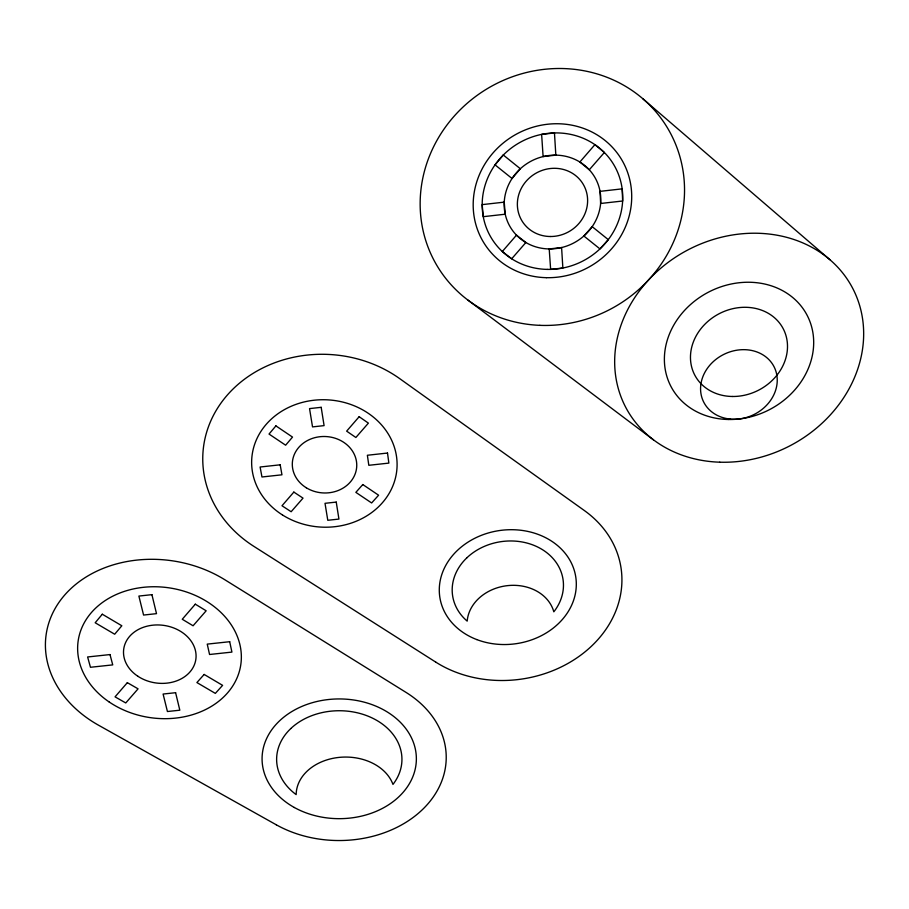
<?xml version="1.0" encoding="UTF-8"?>
<svg xmlns="http://www.w3.org/2000/svg" width="909" height="909" viewBox="0 0 909 909"><rect width="100%" height="100%" fill="white"/><g stroke="black" fill="none" stroke-linecap="round" stroke-linejoin="round"><path stroke-width="1.36" d="M467.942 300.106L653.491 439.854M642.913 98.808L829.962 259.758M102.308 614.223L95.184 622.756L114.682 634.221L121.829 625.767L102.308 614.223M275.904 425.878L269.03 434.059L285.631 445.205L292.516 437.093L275.904 425.878M503.302 155.019L495.041 164.87L512.051 178.505L520.334 168.744L503.302 155.019M127.34 682.659L115.057 696.851L125.76 702.952L138.066 688.84L127.34 682.659M195.31 604.178L182.266 619.256L193.083 625.778L206.161 610.791L195.31 604.178M293.846 492.087L281.995 505.756L291.141 511.733L303.015 498.132L293.846 492.087M359.157 416.708L346.647 431.15L355.873 437.49L368.395 423.128L359.157 416.708M516.494 235.147L502.313 251.52L511.687 258.792L525.879 242.51L516.494 235.147M594.918 144.645L579.862 162.018L589.293 169.778L604.349 152.507L594.918 144.645M362.805 484.554L355.851 492.36L371.633 502.961L378.599 495.212L362.805 484.554M592.179 226.659L583.862 236.01L599.963 248.918L608.291 239.646L592.179 226.659M204.15 674.444L196.901 682.557L215.342 693.385L222.603 685.352L204.15 674.444M554.456 132.941L541.628 134.396L543.105 156.575L555.842 155.132L554.456 132.941M504.234 202.139L482.179 204.627L483.258 216.683L505.222 214.206L504.234 202.139M622.165 188.856L600.042 191.356L600.622 203.48L622.642 201.003L622.165 188.856M561.592 247.555L549.275 248.941A49.052 46.132 -30.6 0 1 512.381 178.005A49.052 46.132 -30.6 0 1 595.861 179.164A49.052 46.132 -30.6 0 1 549.206 248.93L550.638 269.382L562.864 268.019L561.592 247.555M321.184 407.323L309.537 408.607L312.526 426.9L324.093 425.628L321.184 407.323M280.177 464.817L260.099 467.01L261.962 476.986L281.96 474.805L280.177 464.817M387.507 453.046L367.372 455.261L368.815 465.294L388.87 463.101L387.507 453.046M336.239 502.086L325.013 503.313L327.785 520.289L338.932 519.073L336.239 502.086M151.917 594.656L138.884 596.065L143.577 615.052L156.507 613.655L151.917 594.656M110 654.571L87.616 656.968L90.457 667.274L112.739 664.888L110 654.571M229.693 641.709L207.241 644.117L209.559 654.491L231.92 652.094L229.693 641.709M175.607 692.703L163.097 694.044L167.426 711.52L179.823 710.202L175.607 692.703M276.302 824.804L98.456 725.166A114.193 91.139 8.4 0 1 64.584 595.156A114.193 91.139 8.4 0 1 224.841 579.76L406.028 692.397A107.194 83.196 0 0 1 424.355 807.703A107.194 83.196 0 0 1 276.302 824.804M435.729 662.093L253.872 546.366A121.34 106.296 3.6 0 1 227.125 395.29A121.34 106.296 3.6 0 1 399.687 378.621L584.282 510.483A114.591 95.388 -8 0 1 594.463 643.254A114.591 95.388 -8 0 1 435.729 662.093M290.823 728.529A62.653 48.609 0 0 0 296.164 794.614A49.325 37.678 -0.4 0 1 338.921 757.413A49.325 37.678 -0.4 0 1 392.972 784.41A62.653 48.609 0 0 0 375.394 719.621A62.653 48.609 0 0 0 290.823 728.529M137.907 676.285A36.428 29.054 8.3 0 0 195.799 659.661A36.428 29.054 8.3 0 0 145.656 626.562A36.428 29.054 8.3 0 0 137.907 676.285M109.16 701.964A82.185 65.573 8.4 0 0 240.578 666.058A82.185 65.573 8.4 0 0 128.737 590.077A82.185 65.573 8.4 0 0 109.16 701.964M294.357 807.51A77.151 59.869 0 0 0 416.004 764.605A77.151 59.869 0 0 0 307.287 704.305A77.151 59.869 0 0 0 294.357 807.51M466.919 557.762A55.813 46.427 -8 0 0 467.192 621.131A44.018 36.11 -7.8 0 1 507.62 585.623A44.018 36.11 -7.8 0 1 553.82 611.825A55.813 46.427 -8 0 0 542.434 549.65A55.813 46.427 -8 0 0 466.919 557.762M476.793 639.584A68.72 57.176 -8 0 0 576.215 581.112A68.72 57.176 -8 0 0 470.385 540.673A68.72 57.176 -8 0 0 476.793 639.584M306.31 487.781A32.247 28.236 3.5 0 0 356.658 467.374A32.247 28.236 3.5 0 0 310.594 439.07A32.247 28.236 3.5 0 0 306.31 487.781M282.472 514.96A72.765 63.71 3.6 0 0 396.801 470.271A72.765 63.71 3.6 0 0 293.834 405.175A72.765 63.71 3.6 0 0 282.472 514.96M550.252 236.51A35.667 33.542 -30.6 0 0 583.976 185.652A35.667 33.542 -30.6 0 0 523.254 185.05A35.667 33.542 -30.6 0 0 550.252 236.51M547.207 269.394A71.356 67.118 -30.7 0 0 615.779 168.301A71.356 67.118 -30.7 0 0 494.394 165.79A71.356 67.118 -30.7 0 0 547.207 269.394M546.298 277.677A80.481 75.708 -30.7 0 0 623.96 163.836A80.481 75.708 -30.7 0 0 487.088 160.632A80.481 75.708 -30.7 0 0 546.298 277.677M730.166 419.072A39.371 33.644 -25.9 0 0 775.604 370.361A39.371 33.644 -25.9 0 0 710.94 363.952A39.371 33.644 -25.9 0 0 730.166 419.072M728.564 419.492A76.833 66.198 -27.7 0 0 808.283 317.639A76.833 66.198 -27.7 0 0 680.239 315.491A76.833 66.198 -27.7 0 0 728.564 419.492M732.586 396.483A49.927 43.007 -27.7 0 0 783.842 329.978A49.927 43.007 -27.7 0 0 700.532 329.217A49.927 43.007 -27.7 0 0 732.586 396.483M539.889 325.342A134.248 126.328 -31 0 0 672.558 137.339A134.248 126.328 -31 0 0 444.603 128.249A134.248 126.328 -31 0 0 539.889 325.342M719.769 462.192A128.146 110.444 -27.8 0 0 855.369 293.868A128.146 110.444 -27.8 0 0 642.345 287.153A128.146 110.444 -27.8 0 0 719.769 462.192"/></g></svg>
